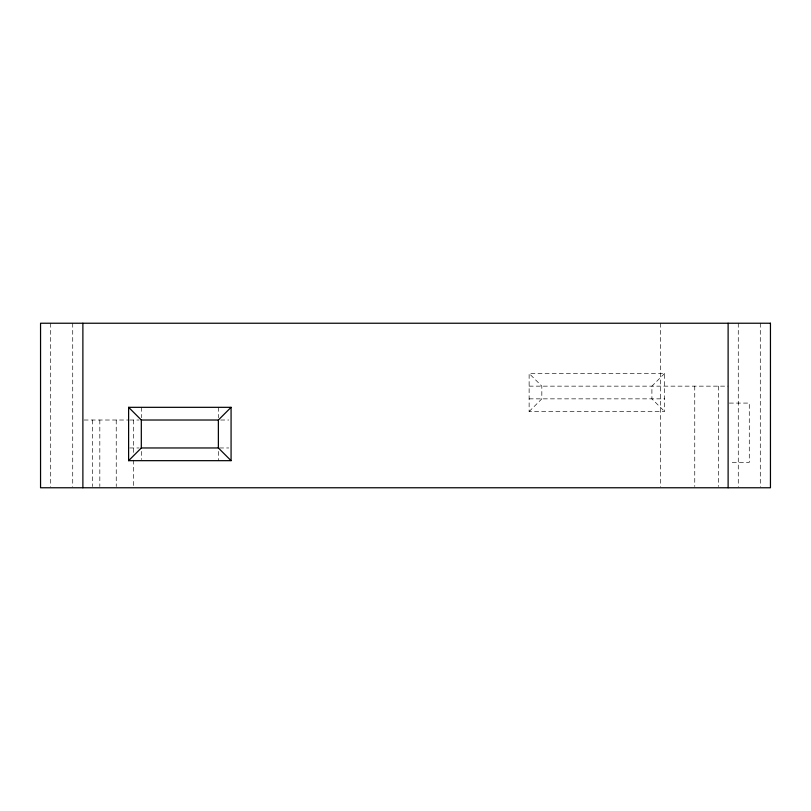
<?xml version="1.0" encoding="UTF-8"?>
<svg xmlns="http://www.w3.org/2000/svg" width="811" height="811" viewBox="0 0 811 811"><rect width="100%" height="100%" fill="white"/><g stroke="black" fill="none" stroke-linecap="round" stroke-linejoin="round"><path stroke-width="0.61" stroke-dasharray="4.05 3.04" d="M529.127 411.552L541.829 398.85L541.829 386.148L529.127 373.455L529.127 411.552L664.604 411.552L664.604 373.455L529.127 373.455M664.604 373.455L651.902 386.148L651.902 398.85L664.604 411.552M529.127 386.148L728.116 386.148M529.127 398.85L664.604 398.85M729.353 403.087L749.283 403.087L749.283 462.361L729.353 462.361M84.101 420.017L128.736 420.017M129.77 420.017L139.005 420.017M220.673 420.017L228.763 420.017M129.77 447.966L139.005 447.966M219.528 447.966L228.763 447.966M760.292 323.234L760.292 486.499M738.274 323.234L738.274 486.499M718.455 386.148L718.455 486.509M694.753 386.148L694.753 486.509M660.377 323.234L660.377 486.509M218.372 407.325L218.372 417.716M218.372 451.433L218.372 460.668M141.317 407.325L141.317 417.716M141.317 451.433L141.317 459.513M133.693 420.017L133.693 452.639M133.693 460.161L133.693 486.509M116.226 420.017L116.247 486.509M99.824 420.017L99.824 486.509M92.545 420.017L92.555 486.509M72.726 323.234L72.726 486.499M50.708 323.234L50.708 486.499"/><path stroke-width="1.22" d="M128.614 460.668L141.317 447.966L218.372 447.966L231.074 460.668L231.074 407.325L128.614 407.325L128.614 460.668L231.074 460.668M128.614 407.325L141.317 420.017L218.372 420.017L231.074 407.325M728.116 323.234L728.116 487.766M218.372 420.017L218.372 447.966M141.317 420.017L141.317 447.966M82.884 323.234L82.884 487.766M770.45 323.234L40.55 323.234L40.55 487.766L770.45 487.766L770.45 323.234"/></g></svg>
